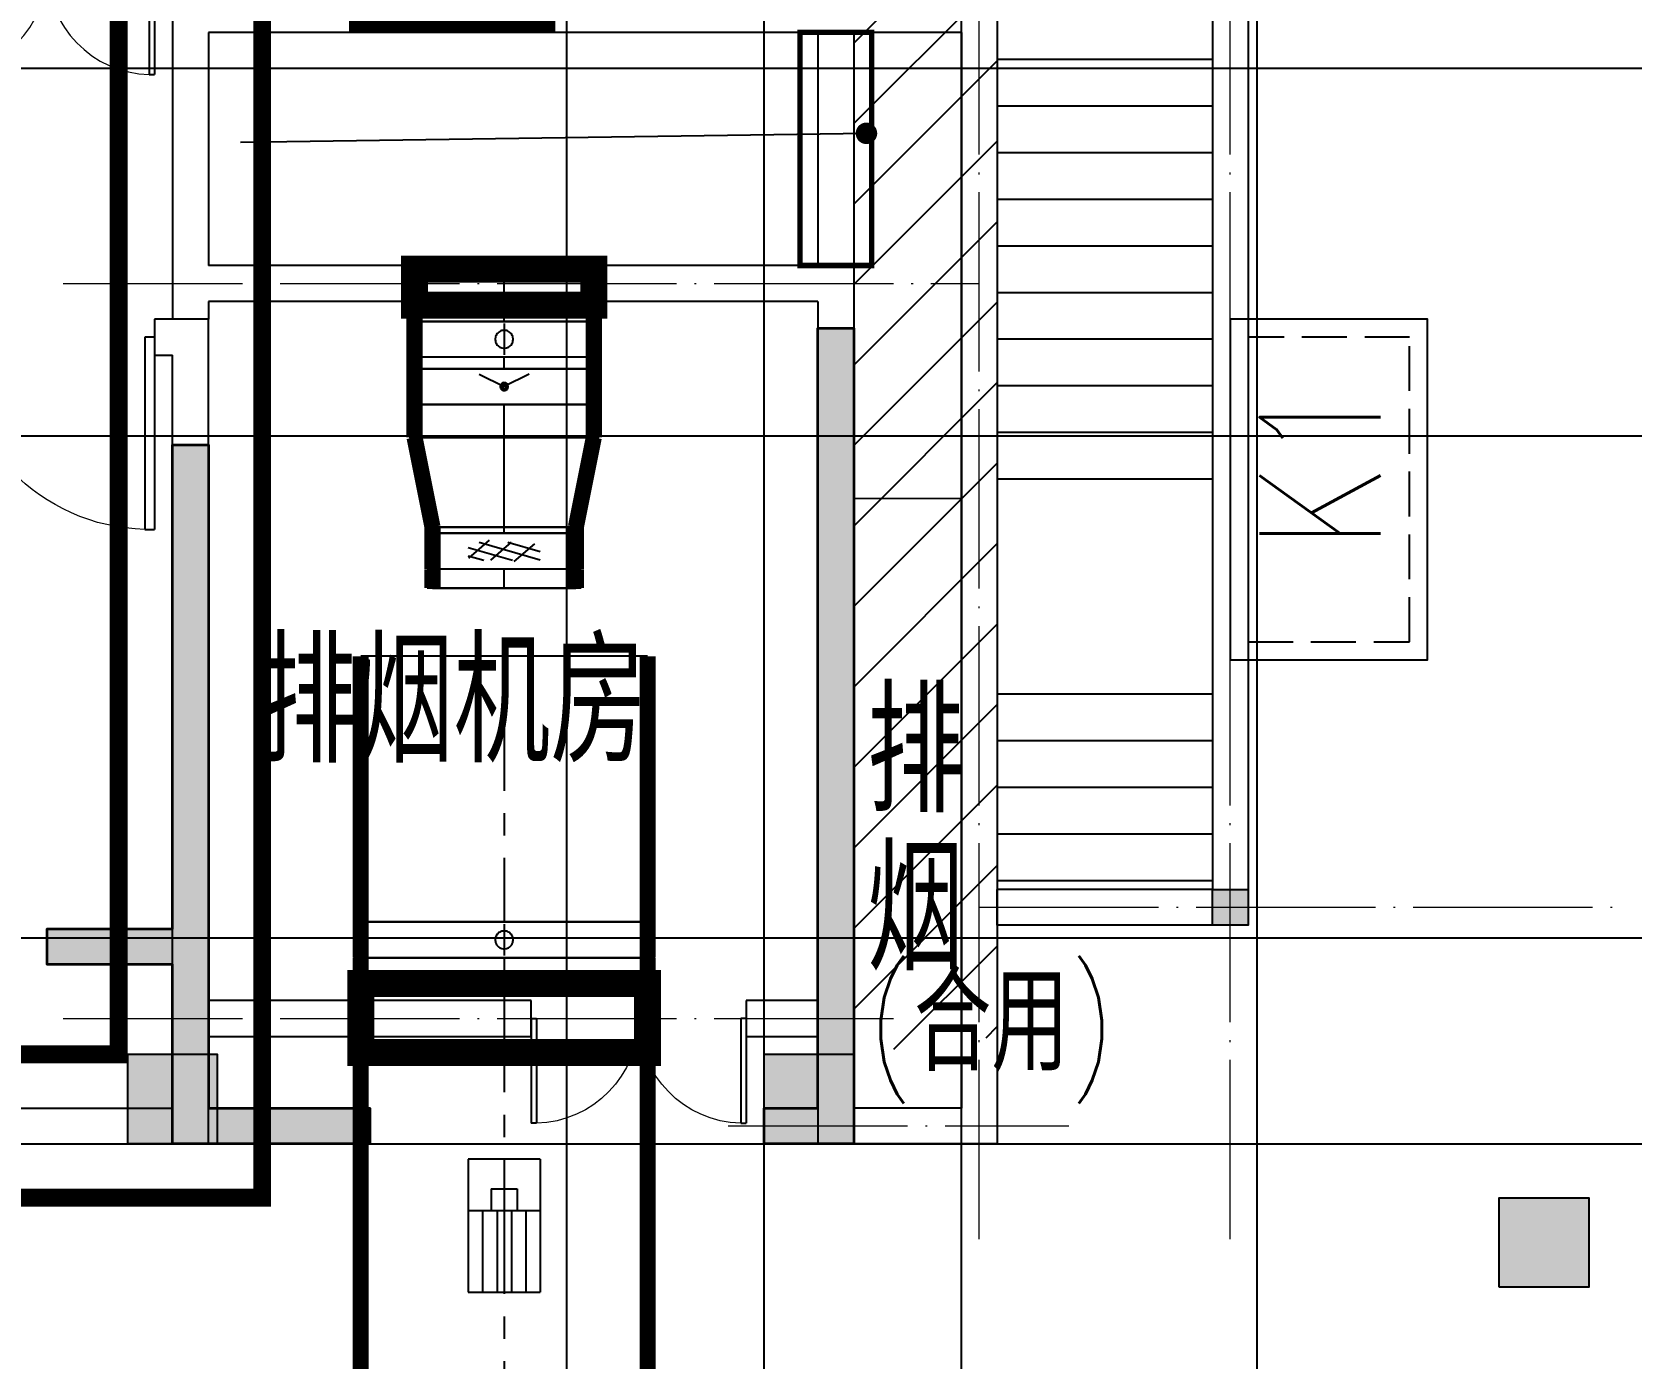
# Model space of a CAD drawing. Extents: x 369444 to 684549, y -549309 to 575337.
# Drawn here: x 479291 to 488215, y 313313 to 320709 of the extents above; entities that cross this region are included whole.
import ezdxf

# ---------------------------------------------------------------- set-up
doc = ezdxf.new("R2010")
doc.units = 0
doc.header["$LTSCALE"] = 1000
doc.header["$MEASUREMENT"] = 0
for name, pattern in [('__DASH', [0.35, 0.25, -0.1]), ('CENTER2', [1.125, 0.75, -0.125, 0.125, -0.125]), ('DASH', [0.35, 0.25, -0.1]), ('DOTE', [2.42, 2, -0.2, 0.02, -0.2])]:
    doc.linetypes.add(name, pattern=pattern)
for name, color, linetype in [('1-标高箭头', 3, 'Continuous'), ('COLUMN', 9, 'Continuous'), ('DOTE', 1, 'Continuous'), ('DUCT-排烟中心线', 5, 'CENTER2'), ('DUCT-排烟法兰', 4, 'Continuous'), ('DUCT-排烟管', 2, 'Continuous'), ('DUCT-排烟管端线', 4, 'Continuous'), ('DUCT-排烟阀门', 7, 'Continuous'), ('moon', 152, 'Continuous'), ('STAIR', 2, 'Continuous'), ('WALL', 9, 'Continuous'), ('WINDOW', 4, 'Continuous'), ('填充', 8, 'Continuous'), ('构造柱', 6, 'Continuous'), ('砼墙', 151, 'Continuous'), ('立面填充1图层', 8, 'Continuous'), ('车库集水坑', 60, 'Continuous'), ('车库风井', 6, 'Continuous'), ('防火分区线', 7, 'Continuous'), ('颜洞口', 1, 'Continuous'), ('风管标注', 3, 'Continuous')]:
    doc.layers.add(name, color=color, linetype=linetype)
doc.layers.add('DOTE2', color=122, linetype='DOTE', lineweight=9)
doc.layers.add('TEXT', color=7, linetype='Continuous', lineweight=13)
doc.styles.add('_HZTXT', font='txt.shx', dxfattribs={"width": 0.8, "bigfont": 'HZTXT.shx'})

# ---------------------------------------------------------------- blocks, each defined once
blk = doc.blocks.new('A$C47E9097D')
at = {"layer": '构造柱'}
blk.add_hatch(color=256, dxfattribs=at).paths.add_polyline_path([(105550, -154580), (105350, -154580), (105350, -154780), (105550, -154780)])
blk.add_lwpolyline([(105350, -154580), (105550, -154580), (105550, -154780), (105350, -154780)], close=True, dxfattribs=at)
blk = doc.blocks.new('$DorLib2D$00000002')
for p, q in [((-0.5, 0), (-0.5, 0.4875)), ((-0.475, 0.4875), (-0.5, 0.4875)), ((-0.475, 0), (-0.475, 0.4875)), ((0.475, 0), (0.475, 0.4875)), ((0.475, 0.4875), (0.5, 0.4875)), ((0.5, 0), (0.5, 0.4875)), ((-0.5, 0), (-0.475, 0)), ((0.5, 0), (0.475, 0))]:
    blk.add_line(p, q)
at = {"lineweight": 13}
for centre, start, end in [((-0.4875, 0), 0, 88.53072), ((0.4875, 0), 91.46928, 180)]:
    blk.add_arc(centre, 0.4875, start, end, dxfattribs=at)
blk = doc.blocks.new('A$C1A4D5ED0')
at = {"layer": '填充'}
h = blk.add_hatch(color=256, dxfattribs=at)
h.dxf.hatch_style = 1
h.paths.add_polyline_path([(41600, 0), (41100, 0), (41100, 200), (41400, 200), (41400, 4550), (41600, 4550)])
h = blk.add_hatch(color=256, dxfattribs=at)
h.dxf.hatch_style = 1
h.paths.add_polyline_path([(38900, 0), (37800, 0), (37800, 1000), (37100, 1000), (37100, 1200), (37800, 1200), (37800, 3900), (38000, 3900), (38000, 1200), (38000, 200), (38900, 200)])
at = {"layer": '砼墙', "lineweight": 35, "ltscale": 1}
for points in [[(41600, 0), (41100, 0), (41100, 200), (41400, 200), (41400, 4550), (41600, 4550)], [(38900, 0), (37800, 0), (37800, 1000), (37100, 1000), (37100, 1200), (37800, 1200), (37800, 3900), (38000, 3900), (38000, 1200), (38000, 200), (38900, 200)]]:
    blk.add_lwpolyline(points, close=True, dxfattribs=at)
blk = doc.blocks.new('$DorLib2D$00000001')
for p, q in [((0.45, 0.975), (0.5, 0.975)), ((0.45, 0), (0.45, 0.975)), ((0.5, 0), (0.5, 0.975)), ((0.5, 0), (0.45, 0))]:
    blk.add_line(p, q)
at = {"lineweight": 13}
blk.add_arc((0.475, 0), 0.975, 91.46928, 180, dxfattribs=at)
blk = doc.blocks.new('column500')
h = blk.add_hatch(color=0)
h.dxf.hatch_style = 1
h.paths.add_polyline_path([(-216380.9, -381439.9), (-215880.9, -381439.9), (-215880.9, -380939.9), (-216380.9, -380939.9)])
at = {"color": 0}
blk.add_lwpolyline([(-216380.9, -381439.9), (-215880.9, -381439.9), (-215880.9, -380939.9), (-216380.9, -380939.9)], close=True, dxfattribs=at)
blk = doc.blocks.new('N-风管')
at = {"color": 0}
for p, q in [((38489317680.668159, 3905408894.47958, -399.99999), (38489317680.668159, 3905408153.47958, -399.99999)), ((38489318080.668159, 3905408894.47958, -399.99999), (38489317680.668159, 3905408894.47958, -399.99999)), ((38489317808.668159, 3905408730.273981, -399.99999), (38489317952.668159, 3905408730.273981, -399.99999)), ((38489317808.668159, 3905408730.273981, -399.99999), (38489317808.668159, 3905408609.490981, -399.99999)), ((38489317680.668159, 3905408609.490981, -399.99999), (38489318080.668159, 3905408609.490981, -399.99999)), ((38489317680.668159, 3905408153.47958, -399.99999), (38489318080.668159, 3905408153.47958, -399.99999))]:
    blk.add_line(p, q, dxfattribs=at)
at = {"color": 0, "linetype": 'Continuous'}
for p, q in [((38489318080.668159, 3905408894.47958, -399.99999), (38489318080.668159, 3905408153.47958, -399.99999)), ((38489317952.668159, 3905408730.273981, -399.99999), (38489317952.668159, 3905408609.490981, -399.99999)), ((38489317760.668159, 3905408609.490981, -399.99999), (38489317760.668159, 3905408153.47958, -399.99999)), ((38489317840.668159, 3905408609.490981, -399.99999), (38489317840.668159, 3905408153.47958, -399.99999)), ((38489317920.668159, 3905408609.490981, -399.99999), (38489317920.668159, 3905408153.47958, -399.99999)), ((38489318000.668159, 3905408609.490981, -399.99999), (38489318000.668159, 3905408153.47958, -399.99999))]:
    blk.add_line(p, q, dxfattribs=at)
at = {"layer": 'DUCT-排烟中心线', "color": 0}
for p, q in [((38489317880.668159, 3905413568.89437), (38489317880.668159, 3905413880.371629)), ((38489317880.668159, 3905413568.89437), (38489317880.668159, 3905413880.371629)), ((38489317880.668159, 3905413304.892072), (38489317880.668159, 3905413368.49437)), ((38489317880.668159, 3905412921.286583), (38489317880.668159, 3905413104.492072)), ((38489317880.668159, 3905412421.286583), (38489317880.668159, 3905412921.286583)), ((38489317880.668159, 3905412386.711867), (38489317880.668159, 3905412421.286583)), ((38489317880.668159, 3905412080.57163), (38489317880.668159, 3905412186.311867)), ((38489317880.668159, 3905411700.47163), (38489317880.668159, 3905410218.634867)), ((38489317880.668159, 3905410018.234866), (38489317880.668159, 3905405673.790564))]:
    blk.add_line(p, q, dxfattribs=at)
at = {"layer": 'DUCT-排烟法兰', "color": 0}
for p, q in [((38489318410.668159, 3905413568.79437), (38489317350.668159, 3905413568.79437)), ((38489318410.668159, 3905413568.79437), (38489317350.668159, 3905413568.79437)), ((38489318410.668159, 3905413368.59437), (38489317350.668159, 3905413368.59437)), ((38489318410.668159, 3905412921.186583), (38489317350.668159, 3905412921.186583)), ((38489318310.668159, 3905412421.386583), (38489317450.668159, 3905412421.386583)), ((38489318310.668159, 3905412386.611867), (38489317450.668159, 3905412386.611867)), ((38489318310.668159, 3905412186.411867), (38489317450.668159, 3905412186.411867)), ((38489318310.668159, 3905412080.47163), (38489317450.668159, 3905412080.47163)), ((38489317040.668159, 3905410218.534867), (38489318720.668159, 3905410218.534867)), ((38489317040.668159, 3905410018.334867), (38489318720.668159, 3905410018.334867))]:
    blk.add_line(p, q, dxfattribs=at)
at = {"layer": 'DUCT-排烟法兰', "color": 0, "linetype": 'ByBlock'}
for p, q in [((38489318410.668159, 3905413304.792072), (38489317350.668159, 3905413304.792072)), ((38489318410.668159, 3905413104.592072), (38489317350.668159, 3905413104.592072))]:
    blk.add_line(p, q, dxfattribs=at)
at = {"layer": 'DUCT-排烟管', "color": 0, "const_width": 90}
for points in [[(38489317380.668159, 3905413880.371629), (38489317380.668159, 3905413568.89437)], [(38489317380.668159, 3905413880.371629), (38489317380.668159, 3905413568.89437)], [(38489318380.668159, 3905413568.89437), (38489318380.668159, 3905413880.371629)], [(38489318380.668159, 3905413568.89437), (38489318380.668159, 3905413880.371629)], [(38489317380.668159, 3905413368.69437), (38489317380.668159, 3905413568.69437)], [(38489318380.668159, 3905413568.69437), (38489318380.668159, 3905413368.69437)], [(38489317380.668159, 3905413368.49437), (38489317380.668159, 3905413304.892072)], [(38489317380.668159, 3905413104.692072), (38489317380.668159, 3905413304.692072)], [(38489318380.668159, 3905413304.892072), (38489318380.668159, 3905413368.49437)], [(38489318380.668159, 3905413304.692072), (38489318380.668159, 3905413104.692072)], [(38489317380.668159, 3905413104.492072), (38489317380.668159, 3905412921.286583)], [(38489318380.668159, 3905412921.286583), (38489318380.668159, 3905413104.492072)], [(38489317480.668159, 3905412421.286583), (38489317380.668159, 3905412921.286583)], [(38489318280.668159, 3905412421.286583), (38489318380.668159, 3905412921.286583)], [(38489317480.668159, 3905412421.286583), (38489317480.668159, 3905412386.711867)], [(38489318280.668159, 3905412386.711867), (38489318280.668159, 3905412421.286583)], [(38489317480.668159, 3905412186.511867), (38489317480.668159, 3905412386.511867)], [(38489318280.668159, 3905412386.511867), (38489318280.668159, 3905412186.511867)], [(38489317480.668159, 3905412186.311867), (38489317480.668159, 3905412080.57163)], [(38489318280.668159, 3905412080.57163), (38489318280.668159, 3905412186.311867)], [(38489317080.668159, 3905411700.47163), (38489317080.668159, 3905410218.634867)], [(38489318680.668159, 3905410218.634867), (38489318680.668159, 3905411700.47163)], [(38489317080.668159, 3905410018.434867), (38489317080.668159, 3905410218.434867)], [(38489318680.668159, 3905410218.434867), (38489318680.668159, 3905410018.434867)], [(38489317080.668159, 3905410018.234866), (38489317080.668159, 3905405673.790564)], [(38489318680.668159, 3905405673.790564), (38489318680.668159, 3905410018.234866)]]:
    blk.add_lwpolyline(points, dxfattribs=at)
at = {"layer": 'DUCT-排烟管端线', "color": 0}
for p, q in [((38489318380.668159, 3905413880.371629), (38489317380.668159, 3905413880.371629)), ((38489318380.668159, 3905413880.371629), (38489317380.668159, 3905413880.371629)), ((38489317380.668159, 3905413568.89437), (38489318380.668159, 3905413568.89437)), ((38489317380.668159, 3905413568.89437), (38489318380.668159, 3905413568.89437)), ((38489318380.668159, 3905413568.69437), (38489317380.668159, 3905413568.69437)), ((38489318380.668159, 3905413368.69437), (38489317380.668159, 3905413368.69437)), ((38489318380.668159, 3905413368.49437), (38489317380.668159, 3905413368.49437)), ((38489317380.668159, 3905413304.892072), (38489318380.668159, 3905413304.892072)), ((38489317380.668159, 3905413304.692072), (38489318380.668159, 3905413304.692072)), ((38489317380.668159, 3905413104.692072), (38489318380.668159, 3905413104.692072)), ((38489318380.668159, 3905413104.492072), (38489317380.668159, 3905413104.492072)), ((38489317380.668159, 3905412921.286583), (38489318380.668159, 3905412921.286583)), ((38489318380.668159, 3905412921.286583), (38489317380.668159, 3905412921.286583)), ((38489318280.668159, 3905412421.286583), (38489317480.668159, 3905412421.286583)), ((38489317480.668159, 3905412421.286583), (38489318280.668159, 3905412421.286583)), ((38489317480.668159, 3905412386.711867), (38489318280.668159, 3905412386.711867)), ((38489318280.668159, 3905412386.511867), (38489317480.668159, 3905412386.511867)), ((38489318280.668159, 3905412186.511867), (38489317480.668159, 3905412186.511867)), ((38489318280.668159, 3905412186.311867), (38489317480.668159, 3905412186.311867)), ((38489317480.668159, 3905412080.57163), (38489318280.668159, 3905412080.57163)), ((38489318680.668159, 3905411700.47163), (38489317080.668159, 3905411700.47163)), ((38489317080.668159, 3905410218.634867), (38489318680.668159, 3905410218.634867)), ((38489318680.668159, 3905410218.434867), (38489317080.668159, 3905410218.434867)), ((38489318680.668159, 3905410018.434867), (38489317080.668159, 3905410018.434867)), ((38489318680.668159, 3905410018.234866), (38489317080.668159, 3905410018.234866))]:
    blk.add_line(p, q, dxfattribs=at)
at = {"layer": 'DUCT-排烟阀门', "color": 0}
for p, q in [((38489317868.233673, 3905413517.123528), (38489317862.261932, 3905413515.183195)), ((38489317874.401497, 3905413518.300106), (38489317868.233673, 3905413517.123528)), ((38489317880.668159, 3905413518.69437), (38489317874.401497, 3905413518.300106)), ((38489317880.668159, 3905413556.19437), (38489317880.668159, 3905413381.19437)), ((38489317886.934822, 3905413518.300105), (38489317880.668159, 3905413518.69437)), ((38489317893.102654, 3905413517.123528), (38489317886.934822, 3905413518.300105)), ((38489317899.074387, 3905413515.183195), (38489317893.102654, 3905413517.123528)), ((38489317831.553787, 3905413478.063436), (38489317830.766823, 3905413471.833897)), ((38489317830.766823, 3905413471.833897), (38489317830.766823, 3905413465.554844)), ((38489317830.766823, 3905413465.554844), (38489317831.553787, 3905413459.325305)), ((38489317833.115334, 3905413484.14522), (38489317831.553787, 3905413478.063436)), ((38489317831.553787, 3905413459.325305), (38489317833.115334, 3905413453.243521)), ((38489317835.426804, 3905413489.983335), (38489317833.115334, 3905413484.14522)), ((38489317833.115334, 3905413453.243521), (38489317835.426804, 3905413447.405406)), ((38489317838.451767, 3905413495.48571), (38489317835.426804, 3905413489.983335)), ((38489317835.426804, 3905413447.405406), (38489317838.451767, 3905413441.903031)), ((38489317842.142487, 3905413500.56557), (38489317838.451767, 3905413495.48571)), ((38489317838.451767, 3905413441.903031), (38489317842.142487, 3905413436.823171)), ((38489317846.440804, 3905413505.142802), (38489317842.142487, 3905413500.56557)), ((38489317842.142487, 3905413436.823171), (38489317846.440804, 3905413432.245939)), ((38489317851.2789, 3905413509.14522), (38489317846.440804, 3905413505.142802)), ((38489317846.440804, 3905413432.245939), (38489317851.2789, 3905413428.243521)), ((38489317856.580467, 3905413512.509705), (38489317851.2789, 3905413509.14522)), ((38489317851.2789, 3905413428.243521), (38489317856.580467, 3905413424.879036)), ((38489317862.261932, 3905413515.183195), (38489317856.580467, 3905413512.509705)), ((38489317904.755836, 3905413512.509704), (38489317899.074387, 3905413515.183195)), ((38489317910.057419, 3905413509.14522), (38489317904.755836, 3905413512.509704)), ((38489317904.755836, 3905413424.879036), (38489317910.057419, 3905413428.24352)), ((38489317914.895523, 3905413505.142802), (38489317910.057419, 3905413509.14522)), ((38489317910.057419, 3905413428.24352), (38489317914.895523, 3905413432.245939)), ((38489317919.193817, 3905413500.565569), (38489317914.895523, 3905413505.142802)), ((38489317914.895523, 3905413432.245939), (38489317919.193817, 3905413436.823171)), ((38489317922.884552, 3905413495.48571), (38489317919.193817, 3905413500.565569)), ((38489317919.193817, 3905413436.823171), (38489317922.884552, 3905413441.90303)), ((38489317925.909523, 3905413489.983335), (38489317922.884552, 3905413495.48571)), ((38489317922.884552, 3905413441.90303), (38489317925.909523, 3905413447.405406)), ((38489317928.220993, 3905413484.14522), (38489317925.909523, 3905413489.983335)), ((38489317925.909523, 3905413447.405406), (38489317928.220993, 3905413453.24352)), ((38489317929.782516, 3905413478.063436), (38489317928.220993, 3905413484.14522)), ((38489317928.220993, 3905413453.24352), (38489317929.782516, 3905413459.325305)), ((38489317930.569504, 3905413471.833896), (38489317929.782516, 3905413478.063436)), ((38489317929.782516, 3905413459.325305), (38489317930.569504, 3905413465.554844)), ((38489317930.569504, 3905413465.554844), (38489317930.569504, 3905413471.833896)), ((38489317856.580467, 3905413424.879036), (38489317862.261932, 3905413422.205546)), ((38489317862.261932, 3905413422.205546), (38489317868.233673, 3905413420.265212)), ((38489317868.233673, 3905413420.265212), (38489317874.401497, 3905413419.088635)), ((38489317874.401497, 3905413419.088635), (38489317880.668159, 3905413418.69437)), ((38489317880.668159, 3905413418.69437), (38489317886.934822, 3905413419.088635)), ((38489317886.934822, 3905413419.088635), (38489317893.102654, 3905413420.265212)), ((38489317893.102654, 3905413420.265212), (38489317899.074387, 3905413422.205546)), ((38489317899.074387, 3905413422.205546), (38489317904.755836, 3905413424.879036)), ((38489317740.668159, 3905413274.692072), (38489317880.668159, 3905413204.692072)), ((38489318020.668159, 3905413274.692072), (38489317880.668159, 3905413204.692072)), ((38489317859.35582, 3905413210.755972), (38489317858.604462, 3905413206.73659)), ((38489317858.604462, 3905413206.73659), (38489317858.604462, 3905413202.647585)), ((38489317858.604462, 3905413202.647585), (38489317859.35582, 3905413198.628202)), ((38489317860.832939, 3905413214.568855), (38489317859.35582, 3905413210.755972)), ((38489317859.35582, 3905413198.628202), (38489317860.832939, 3905413194.815318)), ((38489317862.985519, 3905413218.045395), (38489317860.832939, 3905413214.568855)), ((38489317860.832939, 3905413194.815318), (38489317862.985519, 3905413191.338774)), ((38489317865.740257, 3905413221.067204), (38489317862.985519, 3905413218.045395)), ((38489317862.985519, 3905413191.338774), (38489317865.740257, 3905413188.316961)), ((38489317866.084999, 3905413208.229916), (38489317865.679001, 3905413205.406101)), ((38489317865.679001, 3905413205.406101), (38489317865.814743, 3905413202.55648)), ((38489317869.003357, 3905413223.531378), (38489317865.740257, 3905413221.067204)), ((38489317865.740257, 3905413188.316961), (38489317869.003357, 3905413185.852782)), ((38489317865.814743, 3905413202.55648), (38489317866.487328, 3905413199.784045)), ((38489317867.018082, 3905413210.925863), (38489317866.084999, 3905413208.229916)), ((38489317866.487328, 3905413199.784045), (38489317867.672447, 3905413197.188999)), ((38489317868.444504, 3905413213.396505), (38489317867.018082, 3905413210.925863)), ((38489317867.672447, 3905413197.188999), (38489317869.327263, 3905413194.865133)), ((38489317870.312729, 3905413215.552546), (38489317868.444504, 3905413213.396505)), ((38489317872.663689, 3905413225.354002), (38489317869.003357, 3905413223.531378)), ((38489317869.003357, 3905413185.852782), (38489317872.663689, 3905413184.030153)), ((38489317869.327263, 3905413194.865133), (38489317871.391968, 3905413192.896438)), ((38489317870.238403, 3905413207.222301), (38489317869.948029, 3905413205.202732)), ((38489317869.948029, 3905413205.202732), (38489317870.045113, 3905413203.164706)), ((38489317870.045113, 3905413203.164706), (38489317870.526138, 3905413201.181883)), ((38489317870.905731, 3905413209.150422), (38489317870.238403, 3905413207.222301)), ((38489317872.555222, 3905413217.316061), (38489317870.312729, 3905413215.552546)), ((38489317870.526138, 3905413201.181883), (38489317871.373734, 3905413199.325928)), ((38489317871.925903, 3905413210.917406), (38489317870.905731, 3905413209.150422)), ((38489317871.373734, 3905413199.325928), (38489317872.557243, 3905413197.663918)), ((38489317871.391968, 3905413192.896438), (38489317873.791939, 3905413191.354069)), ((38489317873.262032, 3905413212.45939), (38489317871.925903, 3905413210.917406)), ((38489317875.090927, 3905413218.623312), (38489317872.555222, 3905413217.316061)), ((38489317872.557243, 3905413197.663918), (38489317874.033913, 3905413196.255925)), ((38489317876.596603, 3905413226.473009), (38489317872.663689, 3905413225.354002)), ((38489317872.663689, 3905413184.030153), (38489317876.596603, 3905413182.911141)), ((38489317874.865837, 3905413213.720643), (38489317873.262032, 3905413212.45939)), ((38489317873.791939, 3905413191.354069), (38489317876.440437, 3905413190.293769)), ((38489317874.033913, 3905413196.255925), (38489317875.750343, 3905413195.152836)), ((38489317876.679367, 3905413214.65558), (38489317874.865837, 3905413213.720643)), ((38489317877.828217, 3905413219.427052), (38489317875.090927, 3905413218.623312)), ((38489317875.750343, 3905413195.152836), (38489317877.644524, 3905413194.39452)), ((38489317876.440437, 3905413190.293769), (38489317879.241737, 3905413189.753862)), ((38489317880.668159, 3905413226.850292), (38489317876.596603, 3905413226.473009)), ((38489317876.596603, 3905413182.911141), (38489317880.668159, 3905413182.533852)), ((38489317878.637062, 3905413215.230409), (38489317876.679367, 3905413214.65558)), ((38489317877.644524, 3905413194.39452), (38489317879.647987, 3905413194.008384)), ((38489317880.668159, 3905413219.698232), (38489317877.828217, 3905413219.427052)), ((38489317880.668159, 3905413215.424356), (38489317878.637062, 3905413215.230409)), ((38489317879.241737, 3905413189.753862), (38489317882.094582, 3905413189.75386)), ((38489317879.647987, 3905413194.008384), (38489317881.688332, 3905413194.008385)), ((38489317884.739723, 3905413226.473003), (38489317880.668159, 3905413226.850292)), ((38489317883.508087, 3905413219.42705), (38489317880.668159, 3905413219.698232)), ((38489317882.699257, 3905413215.23041), (38489317880.668159, 3905413215.424356)), ((38489317880.668159, 3905413182.533852), (38489317884.739723, 3905413182.911135)), ((38489317881.688332, 3905413194.008385), (38489317883.691803, 3905413194.394521)), ((38489317882.094582, 3905413189.75386), (38489317884.895882, 3905413190.293765)), ((38489317884.656937, 3905413214.655581), (38489317882.699257, 3905413215.23041)), ((38489317886.245377, 3905413218.623307), (38489317883.508087, 3905413219.42705)), ((38489317883.691803, 3905413194.394521), (38489317885.585983, 3905413195.152839)), ((38489317886.470467, 3905413213.720645), (38489317884.656937, 3905413214.655581)), ((38489317888.67263, 3905413225.353991), (38489317884.739723, 3905413226.473003)), ((38489317884.739723, 3905413182.911135), (38489317888.67263, 3905413184.030141)), ((38489317884.895882, 3905413190.293765), (38489317887.54438, 3905413191.354062)), ((38489317885.585983, 3905413195.152839), (38489317887.302406, 3905413196.255929)), ((38489317888.781097, 3905413217.316053), (38489317886.245377, 3905413218.623307)), ((38489317888.074287, 3905413212.459393), (38489317886.470467, 3905413213.720645)), ((38489317887.302406, 3905413196.255929), (38489317888.779083, 3905413197.663922)), ((38489317887.54438, 3905413191.354062), (38489317889.944351, 3905413192.896429)), ((38489317889.410423, 3905413210.917409), (38489317888.074287, 3905413212.459393)), ((38489317892.332962, 3905413223.531362), (38489317888.67263, 3905413225.353991)), ((38489317888.67263, 3905413184.030141), (38489317892.332962, 3905413185.852766)), ((38489317888.779083, 3905413197.663922), (38489317889.962593, 3905413199.325932)), ((38489317891.02359, 3905413215.552536), (38489317888.781097, 3905413217.316053)), ((38489317890.430588, 3905413209.150426), (38489317889.410423, 3905413210.917409)), ((38489317889.944351, 3905413192.896429), (38489317892.009064, 3905413194.865121)), ((38489317889.962593, 3905413199.325932), (38489317890.810181, 3905413201.181888)), ((38489317891.097923, 3905413207.222306), (38489317890.430588, 3905413209.150426)), ((38489317890.810181, 3905413201.181888), (38489317891.291206, 3905413203.164711)), ((38489317892.891823, 3905413213.396492), (38489317891.02359, 3905413215.552536)), ((38489317891.38829, 3905413205.202737), (38489317891.097923, 3905413207.222306)), ((38489317891.291206, 3905413203.164711), (38489317891.38829, 3905413205.202737)), ((38489317892.009064, 3905413194.865121), (38489317893.663872, 3905413197.188985)), ((38489317895.596046, 3905413221.067183), (38489317892.332962, 3905413223.531362)), ((38489317892.332962, 3905413185.852766), (38489317895.596046, 3905413188.316939)), ((38489317894.318237, 3905413210.925849), (38489317892.891823, 3905413213.396492)), ((38489317893.663872, 3905413197.188985), (38489317894.848991, 3905413199.784031)), ((38489317895.25132, 3905413208.229901), (38489317894.318237, 3905413210.925849)), ((38489317894.848991, 3905413199.784031), (38489317895.521584, 3905413202.556465)), ((38489317895.657318, 3905413205.406086), (38489317895.25132, 3905413208.229901)), ((38489317895.521584, 3905413202.556465), (38489317895.657318, 3905413205.406086)), ((38489317898.3508, 3905413218.04537), (38489317895.596046, 3905413221.067183)), ((38489317895.596046, 3905413188.316939), (38489317898.3508, 3905413191.338748)), ((38489317900.50338, 3905413214.568826), (38489317898.3508, 3905413218.04537)), ((38489317898.3508, 3905413191.338748), (38489317900.50338, 3905413194.815289)), ((38489317901.980499, 3905413210.755941), (38489317900.50338, 3905413214.568826)), ((38489317900.50338, 3905413194.815289), (38489317901.980499, 3905413198.628172)), ((38489317902.731857, 3905413206.736558), (38489317901.980499, 3905413210.755941)), ((38489317901.980499, 3905413198.628172), (38489317902.731857, 3905413202.647553)), ((38489317902.731857, 3905413202.647553), (38489317902.731857, 3905413206.736558)), ((38489317680.668159, 3905412307.883759), (38489317927.907654, 3905412236.511867)), ((38489317683.829651, 3905412248.119018), (38489317799.299698, 3905412348.119018)), ((38489317741.49749, 3905412336.511867), (38489318080.668159, 3905412238.601727)), ((38489317806.366783, 3905412236.511867), (38489317921.83683, 3905412336.511867)), ((38489317901.49749, 3905412336.511867), (38489318080.668159, 3905412284.789749)), ((38489317935.864143, 3905412228.386862), (38489318051.334198, 3905412328.386862)), ((38489317680.668159, 3905412261.695738), (38489317767.907654, 3905412236.511867)), ((38489317831.553787, 3905410127.803933), (38489317830.766823, 3905410121.574393)), ((38489317833.115334, 3905410133.885717), (38489317831.553787, 3905410127.803933)), ((38489317835.426804, 3905410139.723832), (38489317833.115334, 3905410133.885717)), ((38489317838.451767, 3905410145.226207), (38489317835.426804, 3905410139.723832)), ((38489317842.142487, 3905410150.306067), (38489317838.451767, 3905410145.226207)), ((38489317846.440804, 3905410154.883298), (38489317842.142487, 3905410150.306067)), ((38489317851.2789, 3905410158.885717), (38489317846.440804, 3905410154.883298)), ((38489317856.580467, 3905410162.250201), (38489317851.2789, 3905410158.885717)), ((38489317862.261932, 3905410164.923691), (38489317856.580467, 3905410162.250201)), ((38489317868.233673, 3905410166.864025), (38489317862.261932, 3905410164.923691)), ((38489317874.401497, 3905410168.040602), (38489317868.233673, 3905410166.864025)), ((38489317880.668159, 3905410168.434867), (38489317874.401497, 3905410168.040602)), ((38489317880.668159, 3905410205.934867), (38489317880.668159, 3905410030.934867)), ((38489317886.934822, 3905410168.040602), (38489317880.668159, 3905410168.434867)), ((38489317893.102654, 3905410166.864025), (38489317886.934822, 3905410168.040602)), ((38489317899.074387, 3905410164.923691), (38489317893.102654, 3905410166.864025)), ((38489317904.755836, 3905410162.250201), (38489317899.074387, 3905410164.923691)), ((38489317910.057419, 3905410158.885716), (38489317904.755836, 3905410162.250201)), ((38489317914.895523, 3905410154.883298), (38489317910.057419, 3905410158.885716)), ((38489317919.193817, 3905410150.306066), (38489317914.895523, 3905410154.883298)), ((38489317922.884552, 3905410145.226206), (38489317919.193817, 3905410150.306066)), ((38489317925.909523, 3905410139.723831), (38489317922.884552, 3905410145.226206)), ((38489317928.220993, 3905410133.885716), (38489317925.909523, 3905410139.723831)), ((38489317929.782516, 3905410127.803933), (38489317928.220993, 3905410133.885716)), ((38489317930.569504, 3905410121.574393), (38489317929.782516, 3905410127.803933)), ((38489317830.766823, 3905410121.574393), (38489317830.766823, 3905410115.295341)), ((38489317830.766823, 3905410115.295341), (38489317831.553787, 3905410109.065801)), ((38489317831.553787, 3905410109.065801), (38489317833.115334, 3905410102.984017)), ((38489317833.115334, 3905410102.984017), (38489317835.426804, 3905410097.145903)), ((38489317835.426804, 3905410097.145903), (38489317838.451767, 3905410091.643528)), ((38489317838.451767, 3905410091.643528), (38489317842.142487, 3905410086.563668)), ((38489317842.142487, 3905410086.563668), (38489317846.440804, 3905410081.986435)), ((38489317846.440804, 3905410081.986435), (38489317851.2789, 3905410077.984017)), ((38489317851.2789, 3905410077.984017), (38489317856.580467, 3905410074.619533)), ((38489317856.580467, 3905410074.619533), (38489317862.261932, 3905410071.946043)), ((38489317862.261932, 3905410071.946043), (38489317868.233673, 3905410070.005709)), ((38489317868.233673, 3905410070.005709), (38489317874.401497, 3905410068.829132)), ((38489317874.401497, 3905410068.829132), (38489317880.668159, 3905410068.434867)), ((38489317880.668159, 3905410068.434867), (38489317886.934822, 3905410068.829132)), ((38489317886.934822, 3905410068.829132), (38489317893.102654, 3905410070.005709)), ((38489317893.102654, 3905410070.005709), (38489317899.074387, 3905410071.946043)), ((38489317899.074387, 3905410071.946043), (38489317904.755836, 3905410074.619533)), ((38489317904.755836, 3905410074.619533), (38489317910.057419, 3905410077.984017)), ((38489317910.057419, 3905410077.984017), (38489317914.895523, 3905410081.986435)), ((38489317914.895523, 3905410081.986435), (38489317919.193817, 3905410086.563667)), ((38489317919.193817, 3905410086.563667), (38489317922.884552, 3905410091.643527)), ((38489317922.884552, 3905410091.643527), (38489317925.909523, 3905410097.145902)), ((38489317925.909523, 3905410097.145902), (38489317928.220993, 3905410102.984017)), ((38489317928.220993, 3905410102.984017), (38489317929.782516, 3905410109.065801)), ((38489317929.782516, 3905410109.065801), (38489317930.569504, 3905410115.295341)), ((38489317930.569504, 3905410115.295341), (38489317930.569504, 3905410121.574393))]:
    blk.add_line(p, q, dxfattribs=at)
at = {"layer": '颜洞口', "color": 0, "const_width": 150}
for points, elevation in [([(38489317090.668167, 3905415451.733544), (38489318090.668167, 3905415451.733544), (38489318090.668167, 3905415251.194768), (38489317090.668167, 3905415251.194768)], 0.000002), ([(38489318680.661079, 3905409874.844638), (38489317080.670319, 3905409874.844638), (38489317080.670319, 3905409489.987334), (38489318680.661079, 3905409489.987334)], -3000)]:
    blk.add_lwpolyline(points, close=True, dxfattribs=dict(at, elevation=elevation))
blk.add_lwpolyline([(38489317380.668159, 3905413659.009716), (38489318380.668159, 3905413659.009716), (38489318380.668159, 3905413859.548491), (38489317380.668159, 3905413859.548491)], close=True, dxfattribs=at)

msp = doc.modelspace()

# ---------------------------------------------------------------- hatches: boundary and pattern name
at = {"layer": '立面填充1图层'}
h = msp.add_hatch(dxfattribs=at)
h.set_pattern_fill('ANSI31', color=256, scale=200)
h.set_pattern_definition([(45, (-89544.05, 754813.66), (-224.5064, 224.5064), [])])
h.paths.add_polyline_path([(483874.5, 321406.4), (484674.5, 321406.4), (484674.5, 315107), (483874.5, 315006.4)])

# ---------------------------------------------------------------- linework, layer by layer
at = {"layer": '1-标高箭头', "lineweight": -2}
msp.add_lwpolyline([(485274.5, 322063.6, 0, 0, 0), (485274.5, 316377, 120, 0, 0), (485274.5, 315927, 0, 0, 0)], format="xyseb", dxfattribs=at)
at = {"layer": 'DOTE', "color": 8}
for p, q in [((482274.5, 59364.2), (482274.5, 476704.8)), ((483374.5, 59364.2), (483374.5, 476704.8)), ((484474.5, 261807), (484474.5, 476704.8)), ((486124.5, 261807), (486124.5, 476704.8))]:
    msp.add_line(p, q, dxfattribs=at)
at = {"layer": 'DOTE', "color": 8, "lineweight": -2}
for p, q in [((377844.4, 320507), (624570.9, 320507)), ((377844.4, 318456.9), (624570.9, 318456.9)), ((377844.4, 315657), (624570.9, 315657)), ((377844.4, 314506.9), (624570.9, 314506.9))]:
    msp.add_line(p, q, dxfattribs=at)
at = {"layer": 'DOTE2', "linetype": 'DOTE', "ltscale": 0.5, "elevation": 0}
for points in [[(484574.5, 313975.3), (484574.5, 326600.3)], [(485974.5, 313975.3), (485974.5, 326600.3)], [(484574.5, 315827), (488175.5, 315827)], [(483174.5, 314607), (485074.5, 314607)]]:
    msp.add_lwpolyline(points, dxfattribs=at)
at = {"layer": 'DOTE2', "linetype": 'DOTE', "ltscale": 0.5}
for points in [[(479465.2, 319307), (484574.5, 319307)], [(479465.2, 315207), (484174.5, 315207)]]:
    msp.add_lwpolyline(points, dxfattribs=at)
at = {"layer": 'moon'}
msp.add_line((483945.2, 320144.2), (480453.2, 320092.3), dxfattribs=at)
at = {"layer": 'moon', "const_width": 60}
msp.add_lwpolyline([(483975.2, 320144.7, 1), (483915.2, 320143.8, 1)], format="xyb", close=True, dxfattribs=at)
at = {"layer": 'STAIR'}
for p, q in [((484674.5, 320557), (485874.5, 320557)), ((484674.5, 320297), (485874.5, 320297)), ((484674.5, 320037), (485874.5, 320037)), ((484674.5, 319777), (485874.5, 319777)), ((484674.5, 319517), (485874.5, 319517)), ((484674.5, 319257), (485874.5, 319257)), ((484674.5, 318997), (485874.5, 318997)), ((484674.5, 318737), (485874.5, 318737)), ((484674.5, 318477), (485874.5, 318477)), ((484674.5, 318217), (485874.5, 318217)), ((484674.5, 317017), (485874.5, 317017)), ((484674.5, 316757), (485874.5, 316757)), ((484674.5, 316497), (485874.5, 316497)), ((484674.5, 316237), (485874.5, 316237)), ((484674.5, 315977), (485874.5, 315977))]:
    msp.add_line(p, q, dxfattribs=at)
at = {"layer": 'WALL'}
for p, q in [((485874.5, 324907), (485874.5, 315927)), ((486074.5, 324757), (486074.5, 315727)), ((480074.5, 320807), (480074.5, 319307)), ((484674.5, 320807), (484674.5, 314507)), ((483674.5, 320707), (480274.5, 320707)), ((480274.5, 320707), (480274.5, 319407)), ((483674.5, 320707), (483674.5, 319407)), ((484474.5, 320707), (483874.5, 320707)), ((483874.5, 320707), (483874.5, 319307)), ((484474.5, 320707), (484474.5, 314707)), ((483674.5, 319407), (480274.5, 319407)), ((480074.5, 319307), (480074.5, 319107)), ((483874.5, 319307), (483874.5, 315207)), ((483674.5, 319207), (480274.5, 319207)), ((480274.5, 319207), (480274.5, 319107)), ((483674.5, 319207), (483674.5, 315307)), ((480274.5, 319107), (479974.5, 319107)), ((479974.5, 319107), (479974.5, 318907)), ((480274.5, 319107), (480074.5, 319107)), ((480274.5, 314507), (480274.5, 319107)), ((479974.5, 318907), (480074.5, 318907)), ((480074.5, 314707), (480074.5, 318907)), ((485874.5, 315927), (484674.5, 315927)), ((484674.5, 315727), (484674.5, 315927)), ((486074.5, 315727), (484674.5, 315727)), ((482074.5, 315307), (480274.5, 315307)), ((480274.5, 315307), (480274.5, 315107)), ((482074.5, 315107), (482074.5, 315307)), ((483674.5, 315307), (483274.5, 315307)), ((483274.5, 315307), (483274.5, 315107)), ((483874.5, 315207), (483874.5, 314707)), ((480274.5, 315107), (482074.5, 315107)), ((483274.5, 315107), (483674.5, 315107)), ((483674.5, 315107), (483674.5, 314507)), ((477274.5, 314707), (480074.5, 314707)), ((484474.5, 314707), (483874.5, 314707)), ((477174.5, 314507), (480274.5, 314507)), ((484674.5, 314507), (483674.5, 314507))]:
    msp.add_line(p, q, dxfattribs=at)
at = {"layer": 'WINDOW', "const_width": 30}
msp.add_lwpolyline([(483974.5, 320707), (483574.5, 320707), (483574.5, 319407), (483974.5, 319407)], close=True, dxfattribs=at)
at = {"layer": '车库集水坑', "color": 4, "lineweight": -2, "extrusion": (0.000253946, -2.59281e-12, 1), "elevation": 123.4}
msp.add_lwpolyline([(485974.5, 317207.1), (487074.5, 317207.1), (487074.5, 319107.1), (485974.5, 319107.1)], close=True, dxfattribs=at)
at = {"layer": '车库集水坑', "color": 4, "linetype": '__DASH', "lineweight": -2, "extrusion": (0.000253946, -2.59281e-12, 1), "elevation": 123.4}
msp.add_lwpolyline([(486074.5, 317307.1), (486974.5, 317307.1), (486974.5, 319007.1), (486074.5, 319007.1)], close=True, dxfattribs=at)
at = {"layer": '车库风井', "linetype": 'DASH', "const_width": 10}
msp.add_lwpolyline([(483874.5, 314707), (484474.5, 314707), (484474.5, 318107), (483874.5, 318107)], close=True, dxfattribs=at)
at = {"layer": '防火分区线', "color": 130, "linetype": 'DASH', "ltscale": 8, "const_width": 100}
for points in [[(451374.5, 314207), (480574.5, 314207), (480574.5, 325357), (477574.5, 325357), (477574.5, 326107), (475074.5, 326107), (475074.5, 332757), (469174.5, 332757), (469174.5, 327857), (467174.5, 327857), (467174.5, 326357), (463974.5, 326357), (463974.5, 327857), (457474.5, 327857), (457474.5, 330557), (456974.5, 330557), (456974.5, 332957), (451874.5, 332957)], [(450574.5, 315007), (479774.5, 315007), (479774.5, 324557), (476774.5, 324557), (476774.5, 325307), (474274.5, 325307), (474274.5, 331957), (469974.5, 331957), (469974.5, 327057), (467974.5, 327057), (467974.5, 325557), (463174.5, 325557), (463174.5, 327057), (456674.5, 327057)]]:
    msp.add_lwpolyline(points, dxfattribs=at)

# ---------------------------------------------------------------- block references
at = {"layer": 'COLUMN', "color": 8, "xscale": -1, "rotation": 270}
for p in [(861264.3, 530887.9), (864814.4, 530887.9), (868914.4, 530087.9)]:
    msp.add_blockref('column500', p, dxfattribs=at)
at = {"layer": 'WALL'}
msp.add_blockref('A$C1A4D5ED0', (442274.5, 314507), dxfattribs=at)
at = {"layer": 'WINDOW', "rotation": 180}
for name, p, xscale, yscale, zscale in [('$DorLib2D$00000002', (479374.5, 321057), 1200, 1200, 1200), ('$DorLib2D$00000001', (479424.5, 319007), -1100, 1100, 1100), ('$DorLib2D$00000002', (482674.5, 315207), -1200, 1200, -1200)]:
    msp.add_blockref(name, p, dxfattribs=dict(at, xscale=xscale, yscale=yscale, zscale=zscale))
at = {"layer": '构造柱', "ltscale": 6}
msp.add_blockref('A$C47E9097D', (380524.5, 470507), dxfattribs=at)
at = {"layer": '风管标注', "color": 8}
msp.add_blockref('N-风管', (-38488835956.2, -3905094473.4), dxfattribs=at)

# ---------------------------------------------------------------- texts
at = {"layer": 'TEXT', "color": 2, "style": '_HZTXT', "width": 0.8}
for s, p in [('排烟机房', (480561.7, 316634.1)), ('排', (483948.7, 316357)), ('烟', (483948.7, 315475.9))]:
    msp.add_text(s, height=675, dxfattribs=at).set_placement(p)
at = {"layer": 'TEXT', "color": 4, "style": '_HZTXT', "width": 0.8}
msp.add_text('(合用)', height=540, dxfattribs=at).set_placement((483950.6, 314913.1))
at = {"layer": '车库集水坑', "color": 4, "lineweight": -2, "extrusion": (-2.59281e-12, -0.000253946, 1), "style": '_HZTXT', "width": 0.8}
msp.add_text('K1', height=675, rotation=90, dxfattribs=at).set_placement((486813.4, 317819.5, -80.9))

doc.saveas('drawing.dxf')
